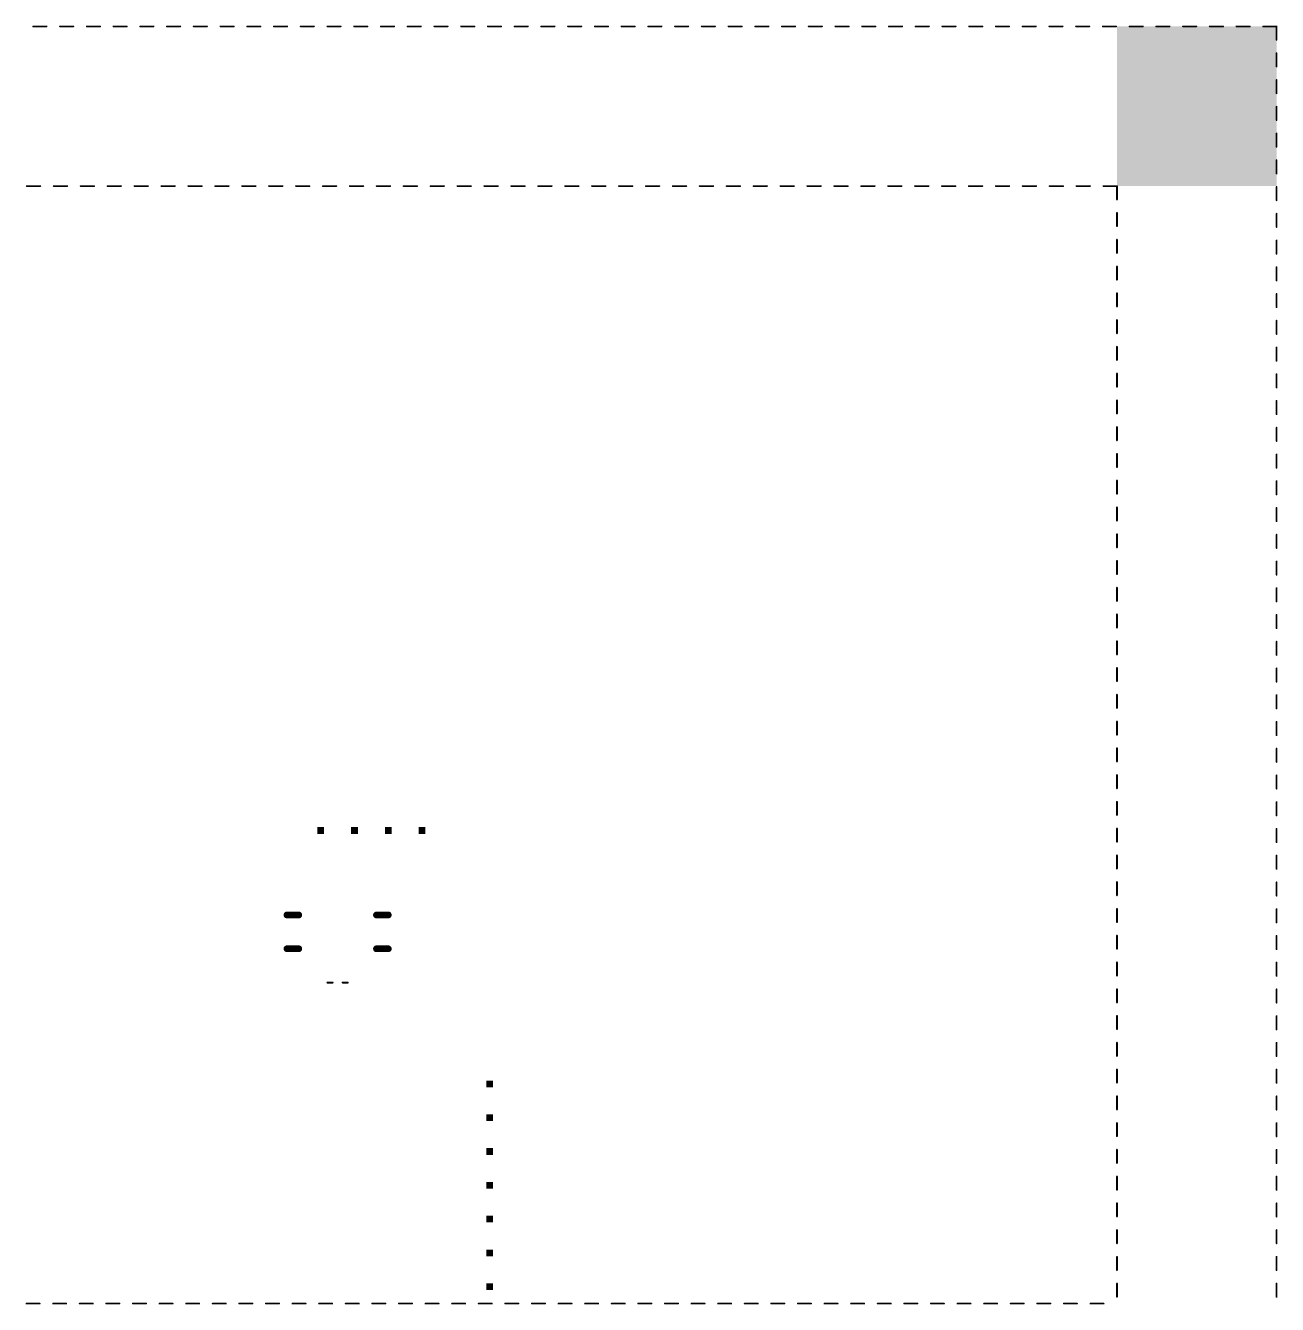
# Model space of a CAD drawing. Extents: x -59 to 133, y -55 to 137.
# Drawn here: x 38.8 to 132.9, y 40.6 to 136.7 of the extents above; entities that cross this region are included whole.
import ezdxf

# ---------------------------------------------------------------- set-up
doc = ezdxf.new("R2010")
doc.units = 0
doc.layers.add('51', color=54, linetype='CONTINUOUS')

# ---------------------------------------------------------------- blocks, each defined once
blk = doc.blocks.new('RECT')
blk.add_solid([(-0.5, -0.5), (0.5, -0.5), (-0.5, 0.5), (0.5, 0.5)])

msp = doc.modelspace()

# ---------------------------------------------------------------- linework, layer by layer
at = {"layer": '51'}
for points, const_width in [([(39.3404, 136.64), (40.3508, 136.64)], 0.127), ([(41.3508, 136.64), (42.3613, 136.64)], 0.127), ([(43.3613, 136.64), (44.3717, 136.64)], 0.127), ([(45.3717, 136.64), (46.3821, 136.64)], 0.127), ([(47.3821, 136.64), (48.3925, 136.64)], 0.127), ([(49.3925, 136.64), (50.4029, 136.64)], 0.127), ([(51.4029, 136.64), (52.4133, 136.64)], 0.127), ([(53.4133, 136.64), (54.4238, 136.64)], 0.127), ([(55.4238, 136.64), (56.4342, 136.64)], 0.127), ([(57.4342, 136.64), (58.4446, 136.64)], 0.127), ([(59.4446, 136.64), (60.455, 136.64)], 0.127), ([(61.455, 136.64), (62.4654, 136.64)], 0.127), ([(63.4654, 136.64), (64.4758, 136.64)], 0.127), ([(65.4758, 136.64), (66.4862, 136.64)], 0.127), ([(67.4862, 136.64), (68.4967, 136.64)], 0.127), ([(69.4967, 136.64), (70.5071, 136.64)], 0.127), ([(71.5071, 136.64), (72.5175, 136.64)], 0.127), ([(73.5175, 136.64), (74.5279, 136.64)], 0.127), ([(75.5279, 136.64), (76.5383, 136.64)], 0.127), ([(77.5383, 136.64), (78.5487, 136.64)], 0.127), ([(79.5487, 136.64), (80.5592, 136.64)], 0.127), ([(81.5592, 136.64), (82.5696, 136.64)], 0.127), ([(83.5696, 136.64), (84.58, 136.64)], 0.127), ([(85.58, 136.64), (86.5904, 136.64)], 0.127), ([(87.5904, 136.64), (88.6008, 136.64)], 0.127), ([(89.6008, 136.64), (90.6112, 136.64)], 0.127), ([(91.6112, 136.64), (92.6217, 136.64)], 0.127), ([(93.6217, 136.64), (94.6321, 136.64)], 0.127), ([(95.6321, 136.64), (96.6425, 136.64)], 0.127), ([(97.6425, 136.64), (98.6529, 136.64)], 0.127), ([(99.6529, 136.64), (100.6633, 136.64)], 0.127), ([(101.6633, 136.64), (102.6737, 136.64)], 0.127), ([(103.6737, 136.64), (104.6842, 136.64)], 0.127), ([(105.6842, 136.64), (106.6946, 136.64)], 0.127), ([(107.6946, 136.64), (108.705, 136.64)], 0.127), ([(109.705, 136.64), (110.7154, 136.64)], 0.127), ([(111.7154, 136.64), (112.7258, 136.64)], 0.127), ([(113.7258, 136.64), (114.7363, 136.64)], 0.127), ([(115.7363, 136.64), (116.7467, 136.64)], 0.127), ([(117.7467, 136.64), (118.7571, 136.64)], 0.127), ([(119.7571, 136.64), (120.7675, 136.64)], 0.127), ([(121.7675, 136.64), (122.7779, 136.64)], 0.127), ([(123.7779, 136.64), (124.7883, 136.64)], 0.127), ([(125.7883, 136.64), (126.7988, 136.64)], 0.127), ([(127.7988, 136.64), (128.8092, 136.64)], 0.127), ([(129.8092, 136.64), (130.8196, 136.64)], 0.127), ([(131.8196, 136.64), (132.83, 136.64)], 0.127), ([(132.83, 136.64), (132.83, 135.6296)], 0.127), ([(132.83, 134.6296), (132.83, 133.6192)], 0.127), ([(132.83, 132.6192), (132.83, 131.6088)], 0.127), ([(132.83, 130.6088), (132.83, 129.5983)], 0.127), ([(132.83, 128.5983), (132.83, 127.5879)], 0.127), ([(132.83, 126.5879), (132.83, 125.5775)], 0.127), ([(39.8776, 124.64), (38.8538, 124.64)], 0.127), ([(41.9014, 124.64), (40.8776, 124.64)], 0.127), ([(43.9252, 124.64), (42.9014, 124.64)], 0.127), ([(45.949, 124.64), (44.9252, 124.64)], 0.127), ([(47.9729, 124.64), (46.949, 124.64)], 0.127), ([(49.9967, 124.64), (48.9729, 124.64)], 0.127), ([(52.0205, 124.64), (50.9967, 124.64)], 0.127), ([(54.0443, 124.64), (53.0205, 124.64)], 0.127), ([(56.0681, 124.64), (55.0443, 124.64)], 0.127), ([(58.0919, 124.64), (57.0681, 124.64)], 0.127), ([(60.1157, 124.64), (59.0919, 124.64)], 0.127), ([(62.1395, 124.64), (61.1157, 124.64)], 0.127), ([(64.1633, 124.64), (63.1395, 124.64)], 0.127), ([(66.1871, 124.64), (65.1633, 124.64)], 0.127), ([(68.211, 124.64), (67.1871, 124.64)], 0.127), ([(70.2348, 124.64), (69.211, 124.64)], 0.127), ([(72.2586, 124.64), (71.2348, 124.64)], 0.127), ([(74.2824, 124.64), (73.2586, 124.64)], 0.127), ([(76.3062, 124.64), (75.2824, 124.64)], 0.127), ([(78.33, 124.64), (77.3062, 124.64)], 0.127), ([(80.3538, 124.64), (79.33, 124.64)], 0.127), ([(82.3776, 124.64), (81.3538, 124.64)], 0.127), ([(84.4014, 124.64), (83.3776, 124.64)], 0.127), ([(86.4252, 124.64), (85.4014, 124.64)], 0.127), ([(88.449, 124.64), (87.4252, 124.64)], 0.127), ([(90.4729, 124.64), (89.449, 124.64)], 0.127), ([(92.4967, 124.64), (91.4729, 124.64)], 0.127), ([(94.5205, 124.64), (93.4967, 124.64)], 0.127), ([(96.5443, 124.64), (95.5205, 124.64)], 0.127), ([(98.5681, 124.64), (97.5443, 124.64)], 0.127), ([(100.5919, 124.64), (99.5681, 124.64)], 0.127), ([(102.6157, 124.64), (101.5919, 124.64)], 0.127), ([(104.6395, 124.64), (103.6157, 124.64)], 0.127), ([(106.6633, 124.64), (105.6395, 124.64)], 0.127), ([(108.6871, 124.64), (107.6633, 124.64)], 0.127), ([(110.711, 124.64), (109.6871, 124.64)], 0.127), ([(112.7348, 124.64), (111.711, 124.64)], 0.127), ([(114.7586, 124.64), (113.7348, 124.64)], 0.127), ([(116.7824, 124.64), (115.7586, 124.64)], 0.127), ([(118.8062, 124.64), (117.7824, 124.64)], 0.127), ([(120.83, 124.64), (119.8062, 124.64)], 0.127), ([(120.83, 123.6281), (120.83, 124.64)], 0.127), ([(132.83, 124.5775), (132.83, 123.5671)], 0.127), ([(120.83, 121.6162), (120.83, 122.6281)], 0.127), ([(132.83, 122.5671), (132.83, 121.5567)], 0.127), ([(120.83, 119.6043), (120.83, 120.6162)], 0.127), ([(132.83, 120.5567), (132.83, 119.5463)], 0.127), ([(120.83, 117.5924), (120.83, 118.6043)], 0.127), ([(132.83, 118.5463), (132.83, 117.5358)], 0.127), ([(120.83, 115.5805), (120.83, 116.5924)], 0.127), ([(132.83, 116.5358), (132.83, 115.5254)], 0.127), ([(120.83, 113.5686), (120.83, 114.5805)], 0.127), ([(132.83, 114.5254), (132.83, 113.515)], 0.127), ([(120.83, 111.5567), (120.83, 112.5686)], 0.127), ([(132.83, 112.515), (132.83, 111.5046)], 0.127), ([(120.83, 109.5448), (120.83, 110.5567)], 0.127), ([(132.83, 110.5046), (132.83, 109.4942)], 0.127), ([(120.83, 107.5329), (120.83, 108.5448)], 0.127), ([(132.83, 108.4942), (132.83, 107.4838)], 0.127), ([(120.83, 105.521), (120.83, 106.5329)], 0.127), ([(132.83, 106.4838), (132.83, 105.4733)], 0.127), ([(120.83, 103.509), (120.83, 104.521)], 0.127), ([(132.83, 104.4733), (132.83, 103.4629)], 0.127), ([(120.83, 101.4971), (120.83, 102.509)], 0.127), ([(132.83, 102.4629), (132.83, 101.4525)], 0.127), ([(120.83, 99.4852), (120.83, 100.4971)], 0.127), ([(132.83, 100.4525), (132.83, 99.4421)], 0.127), ([(120.83, 97.4733), (120.83, 98.4852)], 0.127), ([(132.83, 98.4421), (132.83, 97.4317)], 0.127), ([(120.83, 95.4614), (120.83, 96.4733)], 0.127), ([(132.83, 96.4317), (132.83, 95.4213)], 0.127), ([(120.83, 93.4495), (120.83, 94.4614)], 0.127), ([(132.83, 94.4213), (132.83, 93.4108)], 0.127), ([(120.83, 91.4376), (120.83, 92.4495)], 0.127), ([(132.83, 92.4108), (132.83, 91.4004)], 0.127), ([(120.83, 89.4257), (120.83, 90.4376)], 0.127), ([(132.83, 90.4004), (132.83, 89.39)], 0.127), ([(120.83, 87.4138), (120.83, 88.4257)], 0.127), ([(132.83, 88.39), (132.83, 87.3796)], 0.127), ([(120.83, 85.4019), (120.83, 86.4138)], 0.127), ([(132.83, 86.3796), (132.83, 85.3692)], 0.127), ([(120.83, 83.39), (120.83, 84.4019)], 0.127), ([(132.83, 84.3692), (132.83, 83.3588)], 0.127), ([(120.83, 81.3781), (120.83, 82.39)], 0.127), ([(132.83, 82.3588), (132.83, 81.3483)], 0.127), ([(120.83, 79.3662), (120.83, 80.3781)], 0.127), ([(132.83, 80.3483), (132.83, 79.3379)], 0.127), ([(120.83, 77.3543), (120.83, 78.3662)], 0.127), ([(132.83, 78.3379), (132.83, 77.3275)], 0.127), ([(120.83, 75.3424), (120.83, 76.3543)], 0.127), ([(132.83, 76.3275), (132.83, 75.3171)], 0.127), ([(120.83, 73.3305), (120.83, 74.3424)], 0.127), ([(132.83, 74.3171), (132.83, 73.3067)], 0.127), ([(120.83, 71.3186), (120.83, 72.3305)], 0.127), ([(132.83, 72.3067), (132.83, 71.2963)], 0.127), ([(120.83, 69.3067), (120.83, 70.3186)], 0.127), ([(132.83, 70.2963), (132.83, 69.2858)], 0.127), ([(58.42, 69.85), (59.309, 69.85)], 0.508), ([(66.04, 69.85), (65.151, 69.85)], 0.508), ([(120.83, 67.2948), (120.83, 68.3067)], 0.127), ([(132.83, 68.2858), (132.83, 67.2754)], 0.127), ([(58.42, 67.31), (59.309, 67.31)], 0.508), ([(66.04, 67.31), (65.151, 67.31)], 0.508), ([(120.83, 65.2829), (120.83, 66.2948)], 0.127), ([(132.83, 66.2754), (132.83, 65.265)], 0.127), ([(61.468, 64.77), (61.849, 64.77)], 0.1524), ([(62.611, 64.77), (62.992, 64.77)], 0.1524), ([(120.83, 63.271), (120.83, 64.2829)], 0.127), ([(132.83, 64.265), (132.83, 63.2546)], 0.127), ([(120.83, 61.259), (120.83, 62.271)], 0.127), ([(132.83, 62.2546), (132.83, 61.2442)], 0.127), ([(120.83, 59.2471), (120.83, 60.259)], 0.127), ([(132.83, 60.2442), (132.83, 59.2338)], 0.127), ([(120.83, 57.2352), (120.83, 58.2471)], 0.127), ([(132.83, 58.2338), (132.83, 57.2233)], 0.127), ([(120.83, 55.2233), (120.83, 56.2352)], 0.127), ([(132.83, 56.2233), (132.83, 55.2129)], 0.127), ([(120.83, 53.2114), (120.83, 54.2233)], 0.127), ([(132.83, 54.2129), (132.83, 53.2025)], 0.127), ([(120.83, 51.1995), (120.83, 52.2114)], 0.127), ([(132.83, 52.2025), (132.83, 51.1921)], 0.127), ([(120.83, 49.1876), (120.83, 50.1995)], 0.127), ([(132.83, 50.1921), (132.83, 49.1817)], 0.127), ([(120.83, 47.1757), (120.83, 48.1876)], 0.127), ([(132.83, 48.1817), (132.83, 47.1713)], 0.127), ([(120.83, 45.1638), (120.83, 46.1757)], 0.127), ([(132.83, 46.1713), (132.83, 45.1608)], 0.127), ([(120.83, 43.1519), (120.83, 44.1638)], 0.127), ([(132.83, 44.1608), (132.83, 43.1504)], 0.127), ([(120.83, 41.14), (120.83, 42.1519)], 0.127), ([(132.83, 42.1504), (132.83, 41.14)], 0.127), ([(38.83, 40.64), (39.83, 40.64)], 0.127), ([(40.83, 40.64), (41.83, 40.64)], 0.127), ([(42.83, 40.64), (43.83, 40.64)], 0.127), ([(44.83, 40.64), (45.83, 40.64)], 0.127), ([(46.83, 40.64), (47.83, 40.64)], 0.127), ([(48.83, 40.64), (49.83, 40.64)], 0.127), ([(50.83, 40.64), (51.83, 40.64)], 0.127), ([(52.83, 40.64), (53.83, 40.64)], 0.127), ([(54.83, 40.64), (55.83, 40.64)], 0.127), ([(56.83, 40.64), (57.83, 40.64)], 0.127), ([(58.83, 40.64), (59.83, 40.64)], 0.127), ([(60.83, 40.64), (61.83, 40.64)], 0.127), ([(62.83, 40.64), (63.83, 40.64)], 0.127), ([(64.83, 40.64), (65.83, 40.64)], 0.127), ([(66.83, 40.64), (67.83, 40.64)], 0.127), ([(68.83, 40.64), (69.83, 40.64)], 0.127), ([(70.83, 40.64), (71.83, 40.64)], 0.127), ([(72.83, 40.64), (73.83, 40.64)], 0.127), ([(74.83, 40.64), (75.83, 40.64)], 0.127), ([(76.83, 40.64), (77.83, 40.64)], 0.127), ([(78.83, 40.64), (79.83, 40.64)], 0.127), ([(80.83, 40.64), (81.83, 40.64)], 0.127), ([(82.83, 40.64), (83.83, 40.64)], 0.127), ([(84.83, 40.64), (85.83, 40.64)], 0.127), ([(86.83, 40.64), (87.83, 40.64)], 0.127), ([(88.83, 40.64), (89.83, 40.64)], 0.127), ([(90.83, 40.64), (91.83, 40.64)], 0.127), ([(92.83, 40.64), (93.83, 40.64)], 0.127), ([(94.83, 40.64), (95.83, 40.64)], 0.127), ([(96.83, 40.64), (97.83, 40.64)], 0.127), ([(98.83, 40.64), (99.83, 40.64)], 0.127), ([(100.83, 40.64), (101.83, 40.64)], 0.127), ([(102.83, 40.64), (103.83, 40.64)], 0.127), ([(104.83, 40.64), (105.83, 40.64)], 0.127), ([(106.83, 40.64), (107.83, 40.64)], 0.127), ([(108.83, 40.64), (109.83, 40.64)], 0.127), ([(110.83, 40.64), (111.83, 40.64)], 0.127), ([(112.83, 40.64), (113.83, 40.64)], 0.127), ([(114.83, 40.64), (115.83, 40.64)], 0.127), ([(116.83, 40.64), (117.83, 40.64)], 0.127), ([(118.83, 40.64), (119.83, 40.64)], 0.127)]:
    msp.add_lwpolyline(points, dxfattribs=dict(at, const_width=const_width))
for points, const_width in [([(39.3404, 136.6718, 1), (39.3404, 136.6083)], 0.0635), ([(40.3508, 136.6083, 1), (40.3508, 136.6718)], 0.0635), ([(41.3508, 136.6718, 1), (41.3508, 136.6083)], 0.0635), ([(42.3613, 136.6083, 1), (42.3613, 136.6718)], 0.0635), ([(43.3613, 136.6718, 1), (43.3613, 136.6083)], 0.0635), ([(44.3717, 136.6083, 1), (44.3717, 136.6718)], 0.0635), ([(45.3717, 136.6718, 1), (45.3717, 136.6083)], 0.0635), ([(46.3821, 136.6083, 1), (46.3821, 136.6718)], 0.0635), ([(47.3821, 136.6718, 1), (47.3821, 136.6083)], 0.0635), ([(48.3925, 136.6083, 1), (48.3925, 136.6718)], 0.0635), ([(49.3925, 136.6718, 1), (49.3925, 136.6083)], 0.0635), ([(50.4029, 136.6083, 1), (50.4029, 136.6718)], 0.0635), ([(51.4029, 136.6718, 1), (51.4029, 136.6083)], 0.0635), ([(52.4133, 136.6083, 1), (52.4133, 136.6718)], 0.0635), ([(53.4133, 136.6718, 1), (53.4133, 136.6083)], 0.0635), ([(54.4238, 136.6083, 1), (54.4238, 136.6718)], 0.0635), ([(55.4238, 136.6718, 1), (55.4238, 136.6083)], 0.0635), ([(56.4342, 136.6083, 1), (56.4342, 136.6718)], 0.0635), ([(57.4342, 136.6718, 1), (57.4342, 136.6083)], 0.0635), ([(58.4446, 136.6083, 1), (58.4446, 136.6718)], 0.0635), ([(59.4446, 136.6718, 1), (59.4446, 136.6083)], 0.0635), ([(60.455, 136.6083, 1), (60.455, 136.6718)], 0.0635), ([(61.455, 136.6718, 1), (61.455, 136.6083)], 0.0635), ([(62.4654, 136.6083, 1), (62.4654, 136.6718)], 0.0635), ([(63.4654, 136.6718, 1), (63.4654, 136.6083)], 0.0635), ([(64.4758, 136.6083, 1), (64.4758, 136.6718)], 0.0635), ([(65.4758, 136.6718, 1), (65.4758, 136.6083)], 0.0635), ([(66.4862, 136.6083, 1), (66.4862, 136.6718)], 0.0635), ([(67.4862, 136.6718, 1), (67.4862, 136.6083)], 0.0635), ([(68.4967, 136.6083, 1), (68.4967, 136.6718)], 0.0635), ([(69.4967, 136.6718, 1), (69.4967, 136.6083)], 0.0635), ([(70.5071, 136.6083, 1), (70.5071, 136.6718)], 0.0635), ([(71.5071, 136.6718, 1), (71.5071, 136.6083)], 0.0635), ([(72.5175, 136.6083, 1), (72.5175, 136.6718)], 0.0635), ([(73.5175, 136.6718, 1), (73.5175, 136.6083)], 0.0635), ([(74.5279, 136.6083, 1), (74.5279, 136.6718)], 0.0635), ([(75.5279, 136.6718, 1), (75.5279, 136.6083)], 0.0635), ([(76.5383, 136.6083, 1), (76.5383, 136.6718)], 0.0635), ([(77.5383, 136.6718, 1), (77.5383, 136.6083)], 0.0635), ([(78.5487, 136.6083, 1), (78.5487, 136.6718)], 0.0635), ([(79.5487, 136.6718, 1), (79.5487, 136.6083)], 0.0635), ([(80.5592, 136.6083, 1), (80.5592, 136.6718)], 0.0635), ([(81.5592, 136.6718, 1), (81.5592, 136.6083)], 0.0635), ([(82.5696, 136.6083, 1), (82.5696, 136.6718)], 0.0635), ([(83.5696, 136.6718, 1), (83.5696, 136.6083)], 0.0635), ([(84.58, 136.6083, 1), (84.58, 136.6718)], 0.0635), ([(85.58, 136.6718, 1), (85.58, 136.6083)], 0.0635), ([(86.5904, 136.6083, 1), (86.5904, 136.6718)], 0.0635), ([(87.5904, 136.6718, 1), (87.5904, 136.6083)], 0.0635), ([(88.6008, 136.6083, 1), (88.6008, 136.6718)], 0.0635), ([(89.6008, 136.6718, 1), (89.6008, 136.6083)], 0.0635), ([(90.6112, 136.6083, 1), (90.6112, 136.6718)], 0.0635), ([(91.6112, 136.6718, 1), (91.6112, 136.6083)], 0.0635), ([(92.6217, 136.6083, 1), (92.6217, 136.6718)], 0.0635), ([(93.6217, 136.6718, 1), (93.6217, 136.6083)], 0.0635), ([(94.6321, 136.6083, 1), (94.6321, 136.6718)], 0.0635), ([(95.6321, 136.6718, 1), (95.6321, 136.6083)], 0.0635), ([(96.6425, 136.6083, 1), (96.6425, 136.6718)], 0.0635), ([(97.6425, 136.6718, 1), (97.6425, 136.6083)], 0.0635), ([(98.6529, 136.6083, 1), (98.6529, 136.6718)], 0.0635), ([(99.6529, 136.6718, 1), (99.6529, 136.6083)], 0.0635), ([(100.6633, 136.6083, 1), (100.6633, 136.6718)], 0.0635), ([(101.6633, 136.6718, 1), (101.6633, 136.6083)], 0.0635), ([(102.6737, 136.6083, 1), (102.6737, 136.6718)], 0.0635), ([(103.6737, 136.6718, 1), (103.6737, 136.6083)], 0.0635), ([(104.6842, 136.6083, 1), (104.6842, 136.6718)], 0.0635), ([(105.6842, 136.6718, 1), (105.6842, 136.6083)], 0.0635), ([(106.6946, 136.6083, 1), (106.6946, 136.6718)], 0.0635), ([(107.6946, 136.6718, 1), (107.6946, 136.6083)], 0.0635), ([(108.705, 136.6083, 1), (108.705, 136.6718)], 0.0635), ([(109.705, 136.6718, 1), (109.705, 136.6083)], 0.0635), ([(110.7154, 136.6083, 1), (110.7154, 136.6718)], 0.0635), ([(111.7154, 136.6718, 1), (111.7154, 136.6083)], 0.0635), ([(112.7258, 136.6083, 1), (112.7258, 136.6718)], 0.0635), ([(113.7258, 136.6718, 1), (113.7258, 136.6083)], 0.0635), ([(114.7363, 136.6083, 1), (114.7363, 136.6718)], 0.0635), ([(115.7363, 136.6718, 1), (115.7363, 136.6083)], 0.0635), ([(116.7467, 136.6083, 1), (116.7467, 136.6718)], 0.0635), ([(117.7467, 136.6718, 1), (117.7467, 136.6083)], 0.0635), ([(118.7571, 136.6083, 1), (118.7571, 136.6718)], 0.0635), ([(119.7571, 136.6718, 1), (119.7571, 136.6083)], 0.0635), ([(120.7675, 136.6083, 1), (120.7675, 136.6718)], 0.0635), ([(121.7675, 136.6718, 1), (121.7675, 136.6083)], 0.0635), ([(122.7779, 136.6083, 1), (122.7779, 136.6718)], 0.0635), ([(123.7779, 136.6718, 1), (123.7779, 136.6083)], 0.0635), ([(124.7883, 136.6083, 1), (124.7883, 136.6718)], 0.0635), ([(125.7883, 136.6718, 1), (125.7883, 136.6083)], 0.0635), ([(126.7988, 136.6083, 1), (126.7988, 136.6718)], 0.0635), ([(127.7988, 136.6718, 1), (127.7988, 136.6083)], 0.0635), ([(128.8092, 136.6083, 1), (128.8092, 136.6718)], 0.0635), ([(129.8092, 136.6718, 1), (129.8092, 136.6083)], 0.0635), ([(130.8196, 136.6083, 1), (130.8196, 136.6718)], 0.0635), ([(131.8196, 136.6718, 1), (131.8196, 136.6083)], 0.0635), ([(132.8618, 136.64, 1), (132.7983, 136.64)], 0.0635), ([(132.83, 136.6083, 1), (132.83, 136.6718)], 0.0635), ([(132.7983, 135.6296, 1), (132.8618, 135.6296)], 0.0635), ([(132.8618, 134.6296, 1), (132.7983, 134.6296)], 0.0635), ([(132.7983, 133.6192, 1), (132.8618, 133.6192)], 0.0635), ([(132.8618, 132.6192, 1), (132.7983, 132.6192)], 0.0635), ([(132.7983, 131.6088, 1), (132.8618, 131.6088)], 0.0635), ([(132.8618, 130.6088, 1), (132.7983, 130.6088)], 0.0635), ([(132.7983, 129.5983, 1), (132.8618, 129.5983)], 0.0635), ([(132.8618, 128.5983, 1), (132.7983, 128.5983)], 0.0635), ([(132.7983, 127.5879, 1), (132.8618, 127.5879)], 0.0635), ([(132.8618, 126.5879, 1), (132.7983, 126.5879)], 0.0635), ([(132.7983, 125.5775, 1), (132.8618, 125.5775)], 0.0635), ([(38.8538, 124.6718, 1), (38.8538, 124.6082)], 0.0635), ([(39.8776, 124.6082, 1), (39.8776, 124.6718)], 0.0635), ([(40.8776, 124.6718, 1), (40.8776, 124.6082)], 0.0635), ([(41.9014, 124.6082, 1), (41.9014, 124.6718)], 0.0635), ([(42.9014, 124.6718, 1), (42.9014, 124.6082)], 0.0635), ([(43.9252, 124.6082, 1), (43.9252, 124.6718)], 0.0635), ([(44.9252, 124.6718, 1), (44.9252, 124.6082)], 0.0635), ([(45.949, 124.6082, 1), (45.949, 124.6718)], 0.0635), ([(46.949, 124.6718, 1), (46.949, 124.6082)], 0.0635), ([(47.9729, 124.6082, 1), (47.9729, 124.6718)], 0.0635), ([(48.9729, 124.6718, 1), (48.9729, 124.6082)], 0.0635), ([(49.9967, 124.6082, 1), (49.9967, 124.6718)], 0.0635), ([(50.9967, 124.6718, 1), (50.9967, 124.6082)], 0.0635), ([(52.0205, 124.6082, 1), (52.0205, 124.6718)], 0.0635), ([(53.0205, 124.6718, 1), (53.0205, 124.6082)], 0.0635), ([(54.0443, 124.6082, 1), (54.0443, 124.6718)], 0.0635), ([(55.0443, 124.6718, 1), (55.0443, 124.6082)], 0.0635), ([(56.0681, 124.6082, 1), (56.0681, 124.6718)], 0.0635), ([(57.0681, 124.6718, 1), (57.0681, 124.6082)], 0.0635), ([(58.0919, 124.6082, 1), (58.0919, 124.6718)], 0.0635), ([(59.0919, 124.6718, 1), (59.0919, 124.6082)], 0.0635), ([(60.1157, 124.6082, 1), (60.1157, 124.6718)], 0.0635), ([(61.1157, 124.6718, 1), (61.1157, 124.6082)], 0.0635), ([(62.1395, 124.6082, 1), (62.1395, 124.6718)], 0.0635), ([(63.1395, 124.6718, 1), (63.1395, 124.6082)], 0.0635), ([(64.1633, 124.6082, 1), (64.1633, 124.6718)], 0.0635), ([(65.1633, 124.6718, 1), (65.1633, 124.6082)], 0.0635), ([(66.1871, 124.6082, 1), (66.1871, 124.6718)], 0.0635), ([(67.1871, 124.6718, 1), (67.1871, 124.6082)], 0.0635), ([(68.211, 124.6082, 1), (68.211, 124.6718)], 0.0635), ([(69.211, 124.6718, 1), (69.211, 124.6082)], 0.0635), ([(70.2348, 124.6082, 1), (70.2348, 124.6718)], 0.0635), ([(71.2348, 124.6718, 1), (71.2348, 124.6082)], 0.0635), ([(72.2586, 124.6082, 1), (72.2586, 124.6718)], 0.0635), ([(73.2586, 124.6718, 1), (73.2586, 124.6082)], 0.0635), ([(74.2824, 124.6082, 1), (74.2824, 124.6718)], 0.0635), ([(75.2824, 124.6718, 1), (75.2824, 124.6082)], 0.0635), ([(76.3062, 124.6082, 1), (76.3062, 124.6718)], 0.0635), ([(77.3062, 124.6718, 1), (77.3062, 124.6082)], 0.0635), ([(78.33, 124.6082, 1), (78.33, 124.6718)], 0.0635), ([(79.33, 124.6718, 1), (79.33, 124.6082)], 0.0635), ([(80.3538, 124.6082, 1), (80.3538, 124.6718)], 0.0635), ([(81.3538, 124.6718, 1), (81.3538, 124.6082)], 0.0635), ([(82.3776, 124.6082, 1), (82.3776, 124.6718)], 0.0635), ([(83.3776, 124.6718, 1), (83.3776, 124.6082)], 0.0635), ([(84.4014, 124.6082, 1), (84.4014, 124.6718)], 0.0635), ([(85.4014, 124.6718, 1), (85.4014, 124.6082)], 0.0635), ([(86.4252, 124.6082, 1), (86.4252, 124.6718)], 0.0635), ([(87.4252, 124.6718, 1), (87.4252, 124.6082)], 0.0635), ([(88.449, 124.6082, 1), (88.449, 124.6718)], 0.0635), ([(89.449, 124.6718, 1), (89.449, 124.6082)], 0.0635), ([(90.4729, 124.6082, 1), (90.4729, 124.6718)], 0.0635), ([(91.4729, 124.6718, 1), (91.4729, 124.6082)], 0.0635), ([(92.4967, 124.6082, 1), (92.4967, 124.6718)], 0.0635), ([(93.4967, 124.6718, 1), (93.4967, 124.6082)], 0.0635), ([(94.5205, 124.6082, 1), (94.5205, 124.6718)], 0.0635), ([(95.5205, 124.6718, 1), (95.5205, 124.6082)], 0.0635), ([(96.5443, 124.6082, 1), (96.5443, 124.6718)], 0.0635), ([(97.5443, 124.6718, 1), (97.5443, 124.6082)], 0.0635), ([(98.5681, 124.6082, 1), (98.5681, 124.6718)], 0.0635), ([(99.5681, 124.6718, 1), (99.5681, 124.6082)], 0.0635), ([(100.5919, 124.6082, 1), (100.5919, 124.6718)], 0.0635), ([(101.5919, 124.6718, 1), (101.5919, 124.6082)], 0.0635), ([(102.6157, 124.6082, 1), (102.6157, 124.6718)], 0.0635), ([(103.6157, 124.6718, 1), (103.6157, 124.6082)], 0.0635), ([(104.6395, 124.6082, 1), (104.6395, 124.6718)], 0.0635), ([(105.6395, 124.6718, 1), (105.6395, 124.6082)], 0.0635), ([(106.6633, 124.6082, 1), (106.6633, 124.6718)], 0.0635), ([(107.6633, 124.6718, 1), (107.6633, 124.6082)], 0.0635), ([(108.6871, 124.6082, 1), (108.6871, 124.6718)], 0.0635), ([(109.6871, 124.6718, 1), (109.6871, 124.6082)], 0.0635), ([(110.711, 124.6082, 1), (110.711, 124.6718)], 0.0635), ([(111.711, 124.6718, 1), (111.711, 124.6082)], 0.0635), ([(112.7348, 124.6082, 1), (112.7348, 124.6718)], 0.0635), ([(113.7348, 124.6718, 1), (113.7348, 124.6082)], 0.0635), ([(114.7586, 124.6082, 1), (114.7586, 124.6718)], 0.0635), ([(115.7586, 124.6718, 1), (115.7586, 124.6082)], 0.0635), ([(116.7824, 124.6082, 1), (116.7824, 124.6718)], 0.0635), ([(117.7824, 124.6718, 1), (117.7824, 124.6082)], 0.0635), ([(118.8062, 124.6082, 1), (118.8062, 124.6718)], 0.0635), ([(119.8062, 124.6718, 1), (119.8062, 124.6082)], 0.0635), ([(120.8618, 124.64, 1), (120.7983, 124.64)], 0.0635), ([(120.83, 124.6082, 1), (120.83, 124.6718)], 0.0635), ([(132.8618, 124.5775, 1), (132.7983, 124.5775)], 0.0635), ([(120.7983, 123.6281, 1), (120.8618, 123.6281)], 0.0635), ([(132.7983, 123.5671, 1), (132.8618, 123.5671)], 0.0635), ([(120.8618, 122.6281, 1), (120.7983, 122.6281)], 0.0635), ([(132.8618, 122.5671, 1), (132.7983, 122.5671)], 0.0635), ([(120.7983, 121.6162, 1), (120.8618, 121.6162)], 0.0635), ([(132.7983, 121.5567, 1), (132.8618, 121.5567)], 0.0635), ([(120.8618, 120.6162, 1), (120.7983, 120.6162)], 0.0635), ([(132.8618, 120.5567, 1), (132.7983, 120.5567)], 0.0635), ([(120.7983, 119.6043, 1), (120.8618, 119.6043)], 0.0635), ([(132.7983, 119.5463, 1), (132.8618, 119.5463)], 0.0635), ([(120.8618, 118.6043, 1), (120.7983, 118.6043)], 0.0635), ([(132.8618, 118.5463, 1), (132.7983, 118.5463)], 0.0635), ([(120.7983, 117.5924, 1), (120.8618, 117.5924)], 0.0635), ([(132.7983, 117.5358, 1), (132.8618, 117.5358)], 0.0635), ([(120.8618, 116.5924, 1), (120.7983, 116.5924)], 0.0635), ([(132.8618, 116.5358, 1), (132.7983, 116.5358)], 0.0635), ([(120.7983, 115.5805, 1), (120.8618, 115.5805)], 0.0635), ([(132.7983, 115.5254, 1), (132.8618, 115.5254)], 0.0635), ([(120.8618, 114.5805, 1), (120.7983, 114.5805)], 0.0635), ([(132.8618, 114.5254, 1), (132.7983, 114.5254)], 0.0635), ([(120.7983, 113.5686, 1), (120.8618, 113.5686)], 0.0635), ([(132.7983, 113.515, 1), (132.8618, 113.515)], 0.0635), ([(120.8618, 112.5686, 1), (120.7983, 112.5686)], 0.0635), ([(132.8618, 112.515, 1), (132.7983, 112.515)], 0.0635), ([(120.7983, 111.5567, 1), (120.8618, 111.5567)], 0.0635), ([(132.7983, 111.5046, 1), (132.8618, 111.5046)], 0.0635), ([(120.8618, 110.5567, 1), (120.7983, 110.5567)], 0.0635), ([(132.8618, 110.5046, 1), (132.7983, 110.5046)], 0.0635), ([(120.7983, 109.5448, 1), (120.8618, 109.5448)], 0.0635), ([(132.7983, 109.4942, 1), (132.8618, 109.4942)], 0.0635), ([(120.8618, 108.5448, 1), (120.7983, 108.5448)], 0.0635), ([(132.8618, 108.4942, 1), (132.7983, 108.4942)], 0.0635), ([(120.7983, 107.5329, 1), (120.8618, 107.5329)], 0.0635), ([(132.7983, 107.4838, 1), (132.8618, 107.4838)], 0.0635), ([(120.8618, 106.5329, 1), (120.7983, 106.5329)], 0.0635), ([(132.8618, 106.4838, 1), (132.7983, 106.4838)], 0.0635), ([(120.7983, 105.521, 1), (120.8618, 105.521)], 0.0635), ([(132.7983, 105.4733, 1), (132.8618, 105.4733)], 0.0635), ([(120.8618, 104.521, 1), (120.7983, 104.521)], 0.0635), ([(132.8618, 104.4733, 1), (132.7983, 104.4733)], 0.0635), ([(120.7983, 103.509, 1), (120.8618, 103.509)], 0.0635), ([(132.7983, 103.4629, 1), (132.8618, 103.4629)], 0.0635), ([(120.8618, 102.509, 1), (120.7983, 102.509)], 0.0635), ([(132.8618, 102.4629, 1), (132.7983, 102.4629)], 0.0635), ([(120.7983, 101.4971, 1), (120.8618, 101.4971)], 0.0635), ([(132.7983, 101.4525, 1), (132.8618, 101.4525)], 0.0635), ([(120.8618, 100.4971, 1), (120.7983, 100.4971)], 0.0635), ([(132.8618, 100.4525, 1), (132.7983, 100.4525)], 0.0635), ([(120.7983, 99.4852, 1), (120.8618, 99.4852)], 0.0635), ([(132.7983, 99.4421, 1), (132.8618, 99.4421)], 0.0635), ([(120.8618, 98.4852, 1), (120.7983, 98.4852)], 0.0635), ([(132.8618, 98.4421, 1), (132.7983, 98.4421)], 0.0635), ([(120.7983, 97.4733, 1), (120.8618, 97.4733)], 0.0635), ([(132.7983, 97.4317, 1), (132.8618, 97.4317)], 0.0635), ([(120.8618, 96.4733, 1), (120.7983, 96.4733)], 0.0635), ([(132.8618, 96.4317, 1), (132.7983, 96.4317)], 0.0635), ([(120.7983, 95.4614, 1), (120.8618, 95.4614)], 0.0635), ([(132.7983, 95.4213, 1), (132.8618, 95.4213)], 0.0635), ([(120.8618, 94.4614, 1), (120.7983, 94.4614)], 0.0635), ([(132.8618, 94.4213, 1), (132.7983, 94.4213)], 0.0635), ([(120.7983, 93.4495, 1), (120.8618, 93.4495)], 0.0635), ([(132.7983, 93.4108, 1), (132.8618, 93.4108)], 0.0635), ([(120.8618, 92.4495, 1), (120.7983, 92.4495)], 0.0635), ([(132.8618, 92.4108, 1), (132.7983, 92.4108)], 0.0635), ([(120.7983, 91.4376, 1), (120.8618, 91.4376)], 0.0635), ([(132.7983, 91.4004, 1), (132.8618, 91.4004)], 0.0635), ([(120.8618, 90.4376, 1), (120.7983, 90.4376)], 0.0635), ([(132.8618, 90.4004, 1), (132.7983, 90.4004)], 0.0635), ([(120.7983, 89.4257, 1), (120.8618, 89.4257)], 0.0635), ([(132.7983, 89.39, 1), (132.8618, 89.39)], 0.0635), ([(120.8618, 88.4257, 1), (120.7983, 88.4257)], 0.0635), ([(132.8618, 88.39, 1), (132.7983, 88.39)], 0.0635), ([(120.7983, 87.4138, 1), (120.8618, 87.4138)], 0.0635), ([(132.7983, 87.3796, 1), (132.8618, 87.3796)], 0.0635), ([(120.8618, 86.4138, 1), (120.7983, 86.4138)], 0.0635), ([(132.8618, 86.3796, 1), (132.7983, 86.3796)], 0.0635), ([(120.7983, 85.4019, 1), (120.8618, 85.4019)], 0.0635), ([(132.7983, 85.3692, 1), (132.8618, 85.3692)], 0.0635), ([(120.8618, 84.4019, 1), (120.7983, 84.4019)], 0.0635), ([(132.8618, 84.3692, 1), (132.7983, 84.3692)], 0.0635), ([(120.7983, 83.39, 1), (120.8618, 83.39)], 0.0635), ([(132.7983, 83.3588, 1), (132.8618, 83.3588)], 0.0635), ([(120.8618, 82.39, 1), (120.7983, 82.39)], 0.0635), ([(132.8618, 82.3588, 1), (132.7983, 82.3588)], 0.0635), ([(120.7983, 81.3781, 1), (120.8618, 81.3781)], 0.0635), ([(132.7983, 81.3483, 1), (132.8618, 81.3483)], 0.0635), ([(120.8618, 80.3781, 1), (120.7983, 80.3781)], 0.0635), ([(132.8618, 80.3483, 1), (132.7983, 80.3483)], 0.0635), ([(120.7983, 79.3662, 1), (120.8618, 79.3662)], 0.0635), ([(132.7983, 79.3379, 1), (132.8618, 79.3379)], 0.0635), ([(120.8618, 78.3662, 1), (120.7983, 78.3662)], 0.0635), ([(132.8618, 78.3379, 1), (132.7983, 78.3379)], 0.0635), ([(120.7983, 77.3543, 1), (120.8618, 77.3543)], 0.0635), ([(132.7983, 77.3275, 1), (132.8618, 77.3275)], 0.0635), ([(120.8618, 76.3543, 1), (120.7983, 76.3543)], 0.0635), ([(132.8618, 76.3275, 1), (132.7983, 76.3275)], 0.0635), ([(120.7983, 75.3424, 1), (120.8618, 75.3424)], 0.0635), ([(132.7983, 75.3171, 1), (132.8618, 75.3171)], 0.0635), ([(120.8618, 74.3424, 1), (120.7983, 74.3424)], 0.0635), ([(132.8618, 74.3171, 1), (132.7983, 74.3171)], 0.0635), ([(120.7983, 73.3305, 1), (120.8618, 73.3305)], 0.0635), ([(132.7983, 73.3067, 1), (132.8618, 73.3067)], 0.0635), ([(120.8618, 72.3305, 1), (120.7983, 72.3305)], 0.0635), ([(132.8618, 72.3067, 1), (132.7983, 72.3067)], 0.0635), ([(120.7983, 71.3186, 1), (120.8618, 71.3186)], 0.0635), ([(132.7983, 71.2963, 1), (132.8618, 71.2963)], 0.0635), ([(120.8618, 70.3186, 1), (120.7983, 70.3186)], 0.0635), ([(132.8618, 70.2963, 1), (132.7983, 70.2963)], 0.0635), ([(58.42, 69.977, 1), (58.42, 69.723)], 0.254), ([(59.309, 69.723, 1), (59.309, 69.977)], 0.254), ([(65.151, 69.977, 1), (65.151, 69.723)], 0.254), ([(66.04, 69.723, 1), (66.04, 69.977)], 0.254), ([(120.7983, 69.3067, 1), (120.8618, 69.3067)], 0.0635), ([(132.7983, 69.2858, 1), (132.8618, 69.2858)], 0.0635), ([(120.8618, 68.3067, 1), (120.7983, 68.3067)], 0.0635), ([(132.8618, 68.2858, 1), (132.7983, 68.2858)], 0.0635), ([(58.42, 67.437, 1), (58.42, 67.183)], 0.254), ([(59.309, 67.183, 1), (59.309, 67.437)], 0.254), ([(65.151, 67.437, 1), (65.151, 67.183)], 0.254), ([(66.04, 67.183, 1), (66.04, 67.437)], 0.254), ([(120.7983, 67.2948, 1), (120.8618, 67.2948)], 0.0635), ([(132.7983, 67.2754, 1), (132.8618, 67.2754)], 0.0635), ([(120.8618, 66.2948, 1), (120.7983, 66.2948)], 0.0635), ([(132.8618, 66.2754, 1), (132.7983, 66.2754)], 0.0635), ([(61.468, 64.8081, 1), (61.468, 64.7319)], 0.0762), ([(61.849, 64.7319, 1), (61.849, 64.8081)], 0.0762), ([(62.611, 64.8081, 1), (62.611, 64.7319)], 0.0762), ([(62.992, 64.7319, 1), (62.992, 64.8081)], 0.0762), ([(120.7983, 65.2829, 1), (120.8618, 65.2829)], 0.0635), ([(132.7983, 65.265, 1), (132.8618, 65.265)], 0.0635), ([(120.8618, 64.2829, 1), (120.7983, 64.2829)], 0.0635), ([(132.8618, 64.265, 1), (132.7983, 64.265)], 0.0635), ([(120.7983, 63.271, 1), (120.8618, 63.271)], 0.0635), ([(132.7983, 63.2546, 1), (132.8618, 63.2546)], 0.0635), ([(120.8618, 62.271, 1), (120.7983, 62.271)], 0.0635), ([(132.8618, 62.2546, 1), (132.7983, 62.2546)], 0.0635), ([(120.7983, 61.259, 1), (120.8618, 61.259)], 0.0635), ([(132.7983, 61.2442, 1), (132.8618, 61.2442)], 0.0635), ([(120.8618, 60.259, 1), (120.7983, 60.259)], 0.0635), ([(132.8618, 60.2442, 1), (132.7983, 60.2442)], 0.0635), ([(120.7983, 59.2471, 1), (120.8618, 59.2471)], 0.0635), ([(132.7983, 59.2338, 1), (132.8618, 59.2338)], 0.0635), ([(120.8618, 58.2471, 1), (120.7983, 58.2471)], 0.0635), ([(132.8618, 58.2338, 1), (132.7983, 58.2338)], 0.0635), ([(120.7983, 57.2352, 1), (120.8618, 57.2352)], 0.0635), ([(132.7983, 57.2233, 1), (132.8618, 57.2233)], 0.0635), ([(120.8618, 56.2352, 1), (120.7983, 56.2352)], 0.0635), ([(132.8618, 56.2233, 1), (132.7983, 56.2233)], 0.0635), ([(120.7983, 55.2233, 1), (120.8618, 55.2233)], 0.0635), ([(132.7983, 55.2129, 1), (132.8618, 55.2129)], 0.0635), ([(120.8618, 54.2233, 1), (120.7983, 54.2233)], 0.0635), ([(132.8618, 54.2129, 1), (132.7983, 54.2129)], 0.0635), ([(120.7983, 53.2114, 1), (120.8618, 53.2114)], 0.0635), ([(132.7983, 53.2025, 1), (132.8618, 53.2025)], 0.0635), ([(120.8618, 52.2114, 1), (120.7983, 52.2114)], 0.0635), ([(132.8618, 52.2025, 1), (132.7983, 52.2025)], 0.0635), ([(120.7983, 51.1995, 1), (120.8618, 51.1995)], 0.0635), ([(132.7983, 51.1921, 1), (132.8618, 51.1921)], 0.0635), ([(120.8618, 50.1995, 1), (120.7983, 50.1995)], 0.0635), ([(132.8618, 50.1921, 1), (132.7983, 50.1921)], 0.0635), ([(120.7983, 49.1876, 1), (120.8618, 49.1876)], 0.0635), ([(132.7983, 49.1817, 1), (132.8618, 49.1817)], 0.0635), ([(120.8618, 48.1876, 1), (120.7983, 48.1876)], 0.0635), ([(132.8618, 48.1817, 1), (132.7983, 48.1817)], 0.0635), ([(120.7983, 47.1757, 1), (120.8618, 47.1757)], 0.0635), ([(132.7983, 47.1713, 1), (132.8618, 47.1713)], 0.0635), ([(120.8618, 46.1757, 1), (120.7983, 46.1757)], 0.0635), ([(132.8618, 46.1713, 1), (132.7983, 46.1713)], 0.0635), ([(120.7983, 45.1638, 1), (120.8618, 45.1638)], 0.0635), ([(132.7983, 45.1608, 1), (132.8618, 45.1608)], 0.0635), ([(120.8618, 44.1638, 1), (120.7983, 44.1638)], 0.0635), ([(132.8618, 44.1608, 1), (132.7983, 44.1608)], 0.0635), ([(120.7983, 43.1519, 1), (120.8618, 43.1519)], 0.0635), ([(132.7983, 43.1504, 1), (132.8618, 43.1504)], 0.0635), ([(120.8618, 42.1519, 1), (120.7983, 42.1519)], 0.0635), ([(132.8618, 42.1504, 1), (132.7983, 42.1504)], 0.0635), ([(38.83, 40.6718, 1), (38.83, 40.6082)], 0.0635), ([(39.83, 40.6082, 1), (39.83, 40.6718)], 0.0635), ([(40.83, 40.6718, 1), (40.83, 40.6082)], 0.0635), ([(41.83, 40.6082, 1), (41.83, 40.6718)], 0.0635), ([(42.83, 40.6718, 1), (42.83, 40.6082)], 0.0635), ([(43.83, 40.6082, 1), (43.83, 40.6718)], 0.0635), ([(44.83, 40.6718, 1), (44.83, 40.6082)], 0.0635), ([(45.83, 40.6082, 1), (45.83, 40.6718)], 0.0635), ([(46.83, 40.6718, 1), (46.83, 40.6082)], 0.0635), ([(47.83, 40.6082, 1), (47.83, 40.6718)], 0.0635), ([(48.83, 40.6718, 1), (48.83, 40.6082)], 0.0635), ([(49.83, 40.6082, 1), (49.83, 40.6718)], 0.0635), ([(50.83, 40.6718, 1), (50.83, 40.6082)], 0.0635), ([(51.83, 40.6082, 1), (51.83, 40.6718)], 0.0635), ([(52.83, 40.6718, 1), (52.83, 40.6082)], 0.0635), ([(53.83, 40.6082, 1), (53.83, 40.6718)], 0.0635), ([(54.83, 40.6718, 1), (54.83, 40.6082)], 0.0635), ([(55.83, 40.6082, 1), (55.83, 40.6718)], 0.0635), ([(56.83, 40.6718, 1), (56.83, 40.6082)], 0.0635), ([(57.83, 40.6082, 1), (57.83, 40.6718)], 0.0635), ([(58.83, 40.6718, 1), (58.83, 40.6082)], 0.0635), ([(59.83, 40.6082, 1), (59.83, 40.6718)], 0.0635), ([(60.83, 40.6718, 1), (60.83, 40.6082)], 0.0635), ([(61.83, 40.6082, 1), (61.83, 40.6718)], 0.0635), ([(62.83, 40.6718, 1), (62.83, 40.6082)], 0.0635), ([(63.83, 40.6082, 1), (63.83, 40.6718)], 0.0635), ([(64.83, 40.6718, 1), (64.83, 40.6082)], 0.0635), ([(65.83, 40.6082, 1), (65.83, 40.6718)], 0.0635), ([(66.83, 40.6718, 1), (66.83, 40.6082)], 0.0635), ([(67.83, 40.6082, 1), (67.83, 40.6718)], 0.0635), ([(68.83, 40.6718, 1), (68.83, 40.6082)], 0.0635), ([(69.83, 40.6082, 1), (69.83, 40.6718)], 0.0635), ([(70.83, 40.6718, 1), (70.83, 40.6082)], 0.0635), ([(71.83, 40.6082, 1), (71.83, 40.6718)], 0.0635), ([(72.83, 40.6718, 1), (72.83, 40.6082)], 0.0635), ([(73.83, 40.6082, 1), (73.83, 40.6718)], 0.0635), ([(74.83, 40.6718, 1), (74.83, 40.6082)], 0.0635), ([(75.83, 40.6082, 1), (75.83, 40.6718)], 0.0635), ([(76.83, 40.6718, 1), (76.83, 40.6082)], 0.0635), ([(77.83, 40.6082, 1), (77.83, 40.6718)], 0.0635), ([(78.83, 40.6718, 1), (78.83, 40.6082)], 0.0635), ([(79.83, 40.6082, 1), (79.83, 40.6718)], 0.0635), ([(80.83, 40.6718, 1), (80.83, 40.6082)], 0.0635), ([(81.83, 40.6082, 1), (81.83, 40.6718)], 0.0635), ([(82.83, 40.6718, 1), (82.83, 40.6082)], 0.0635), ([(83.83, 40.6082, 1), (83.83, 40.6718)], 0.0635), ([(84.83, 40.6718, 1), (84.83, 40.6082)], 0.0635), ([(85.83, 40.6082, 1), (85.83, 40.6718)], 0.0635), ([(86.83, 40.6718, 1), (86.83, 40.6082)], 0.0635), ([(87.83, 40.6082, 1), (87.83, 40.6718)], 0.0635), ([(88.83, 40.6718, 1), (88.83, 40.6082)], 0.0635), ([(89.83, 40.6082, 1), (89.83, 40.6718)], 0.0635), ([(90.83, 40.6718, 1), (90.83, 40.6082)], 0.0635), ([(91.83, 40.6082, 1), (91.83, 40.6718)], 0.0635), ([(92.83, 40.6718, 1), (92.83, 40.6082)], 0.0635), ([(93.83, 40.6082, 1), (93.83, 40.6718)], 0.0635), ([(94.83, 40.6718, 1), (94.83, 40.6082)], 0.0635), ([(95.83, 40.6082, 1), (95.83, 40.6718)], 0.0635), ([(96.83, 40.6718, 1), (96.83, 40.6082)], 0.0635), ([(97.83, 40.6082, 1), (97.83, 40.6718)], 0.0635), ([(98.83, 40.6718, 1), (98.83, 40.6082)], 0.0635), ([(99.83, 40.6082, 1), (99.83, 40.6718)], 0.0635), ([(100.83, 40.6718, 1), (100.83, 40.6082)], 0.0635), ([(101.83, 40.6082, 1), (101.83, 40.6718)], 0.0635), ([(102.83, 40.6718, 1), (102.83, 40.6082)], 0.0635), ([(103.83, 40.6082, 1), (103.83, 40.6718)], 0.0635), ([(104.83, 40.6718, 1), (104.83, 40.6082)], 0.0635), ([(105.83, 40.6082, 1), (105.83, 40.6718)], 0.0635), ([(106.83, 40.6718, 1), (106.83, 40.6082)], 0.0635), ([(107.83, 40.6082, 1), (107.83, 40.6718)], 0.0635), ([(108.83, 40.6718, 1), (108.83, 40.6082)], 0.0635), ([(109.83, 40.6082, 1), (109.83, 40.6718)], 0.0635), ([(110.83, 40.6718, 1), (110.83, 40.6082)], 0.0635), ([(111.83, 40.6082, 1), (111.83, 40.6718)], 0.0635), ([(112.83, 40.6718, 1), (112.83, 40.6082)], 0.0635), ([(113.83, 40.6082, 1), (113.83, 40.6718)], 0.0635), ([(114.83, 40.6718, 1), (114.83, 40.6082)], 0.0635), ([(115.83, 40.6082, 1), (115.83, 40.6718)], 0.0635), ([(116.83, 40.6718, 1), (116.83, 40.6082)], 0.0635), ([(117.83, 40.6082, 1), (117.83, 40.6718)], 0.0635), ([(118.83, 40.6718, 1), (118.83, 40.6082)], 0.0635), ([(119.83, 40.6082, 1), (119.83, 40.6718)], 0.0635), ([(120.7983, 41.14, 1), (120.8618, 41.14)], 0.0635), ([(132.7983, 41.14, 1), (132.8618, 41.14)], 0.0635)]:
    msp.add_lwpolyline(points, format="xyb", dxfattribs=dict(at, const_width=const_width))

# ---------------------------------------------------------------- block references
at = {"layer": '51', "xscale": 12, "yscale": 12}
msp.add_blockref('RECT', (126.83, 130.64), dxfattribs=at)
at = {"layer": '51', "xscale": 0.508, "yscale": 0.508}
for p, rotation in [((60.96, 76.2), 180), ((63.5, 76.2), 180), ((66.04, 76.2), 180), ((68.58, 76.2), 180), ((73.66, 57.15), 90), ((73.66, 54.61), 90), ((73.66, 52.07), 90), ((73.66, 49.53), 90), ((73.66, 46.99), 90), ((73.66, 44.45), 90), ((73.66, 41.91), 90)]:
    msp.add_blockref('RECT', p, dxfattribs=dict(at, rotation=rotation))

doc.saveas('drawing.dxf')
